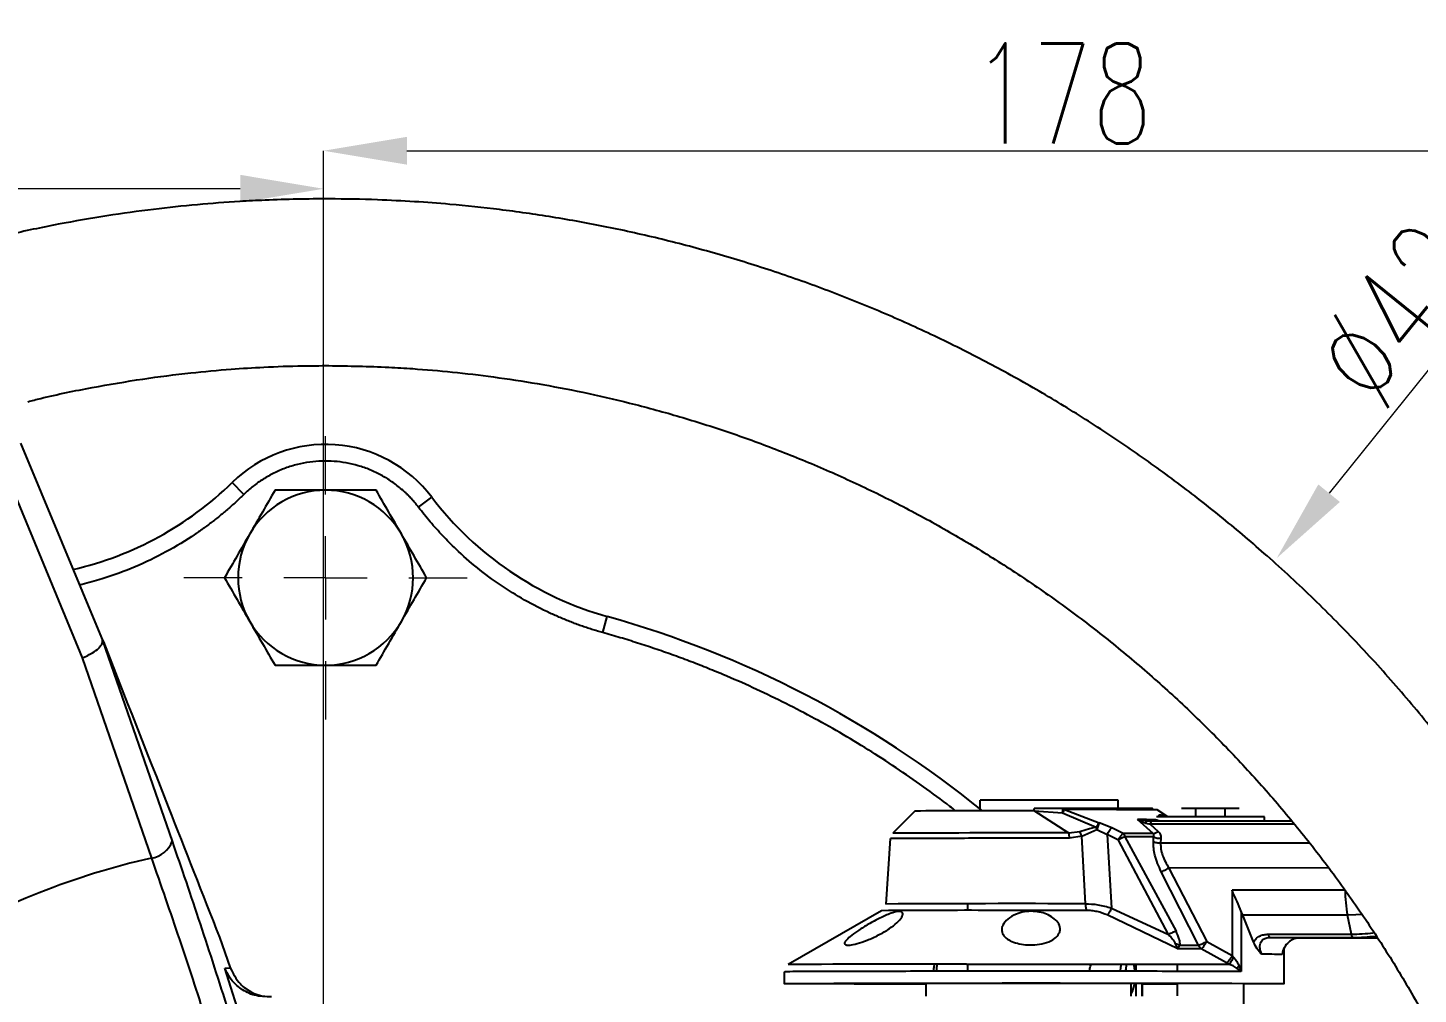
# Model space of a CAD drawing. Header units: millimetres. Extents: x 2003 to 4439, y 563 to 2285.
# Drawn here: x 2782.9 to 2949.7, y 982.2 to 1098.2 of the extents above; entities that cross this region are included whole.
import ezdxf

# ---------------------------------------------------------------- set-up
doc = ezdxf.new("R2010")
doc.units = ezdxf.units.MM
doc.layers.add('10', color=7, linetype='Continuous', lineweight=0)
doc.layers.add('AM_5', color=3, linetype='Continuous', lineweight=25)
doc.styles.add('SLDTEXTSTYLE1', font='txt.shx', dxfattribs={"width": 0.7, "bigfont": 'gbcbig.shx'})
doc.dimstyles.new('SLDDIMSTYLE12$0', dxfattribs={"dimtxt": 12, "dimasz": 10, "dimexe": 0, "dimexo": 0.0625, "dimgap": 0.875, "dimtad": 1, "dimdec": 1, "dimlfac": 1.8, "dimrnd": 1e-09, "dimzin": 12, "dimdsep": 46, "dimtxsty": 'SLDTEXTSTYLE1', "dimcen": 0.09, "dimdle": 8.16, "dimclrd": 3, "dimclre": 3, "dimadec": 0, "dimazin": 3, "dimtfac": 1, "dimtdec": 1, "dimtofl": 0, "dimtmove": 0, "dimatfit": 3, "dimfxl": 0, "dimfrac": 2, "dimtolj": 1, "dimlwd": 5, "dimlwe": 5, "dimarcsym": 0})
doc.dimstyles.new('SLDDIMSTYLE12$3', dxfattribs={"dimtxt": 12, "dimasz": 10, "dimexe": 0, "dimexo": 0.0625, "dimgap": 0.875, "dimtad": 1, "dimdec": 1, "dimlfac": 1.8, "dimrnd": 1e-09, "dimzin": 12, "dimdsep": 46, "dimtxsty": 'SLDTEXTSTYLE1', "dimcen": 0.09, "dimdle": 8.16, "dimclrd": 3, "dimclre": 3, "dimadec": 0, "dimazin": 3, "dimtfac": 1, "dimtdec": 1, "dimtofl": 0, "dimtmove": 0, "dimatfit": 3, "dimfxl": 0, "dimfrac": 2, "dimtolj": 1, "dimlwd": 5, "dimlwe": 5, "dimarcsym": 0})

# ---------------------------------------------------------------- blocks, each defined once
blk = doc.blocks.new('SW_CENTERMARKSYMBOL_19')
at = {"layer": '10', "color": 0}
for p, q in [((0, 1), (0, 1.7)), ((0, 0), (0, 0.5)), ((-1, 0), (-1.7, 0)), ((0, 0), (-0.5, 0)), ((0, 0), (0, -0.5)), ((0, 0), (0.5, 0)), ((1, 0), (1.7, 0)), ((0, -1), (0, -1.7))]:
    blk.add_line(p, q, dxfattribs=at)
blk = doc.blocks.new('*D49')
at = {"layer": 'AM_5', "color": 3, "linetype": 'Continuous', "lineweight": 5, "transparency": 16777216}
for p, q in [((2695.62, 940.19), (2695.62, 1078.84)), ((2808.39, 1078.84), (2705.62, 1078.84))]:
    blk.add_line(p, q, dxfattribs=at)
at = {"layer": 'AM_5', "color": 3, "lineweight": 5, "transparency": 16777216}
blk.add_line((2818.39, 905.73), (2818.39, 1078.84), dxfattribs=at)
at = {"layer": 'AM_5', "color": 3, "transparency": 16777216}
for points in [[(2705.62, 1080.51), (2705.62, 1077.18), (2695.62, 1078.84)], [(2808.39, 1080.51), (2808.39, 1077.18), (2818.39, 1078.84)]]:
    blk.add_solid(points, dxfattribs=at)
at = {"layer": 'Defpoints', "color": 0, "transparency": 16777216}
for p in [(2695.62, 1078.84), (2695.62, 940.13), (2818.39, 905.66)]:
    blk.add_point(p, dxfattribs=at)
at = {"layer": 'AM_5', "color": 0, "transparency": 16777216, "insert": (2752.67, 1085.72), "char_height": 12, "attachment_point": 5, "style": 'SLDTEXTSTYLE1'}
blk.add_mtext('\\A1;123', dxfattribs=at)
blk = doc.blocks.new('*D50')
at = {"layer": 'AM_5', "color": 3, "lineweight": 5, "transparency": 16777216}
blk.add_line((2818.38, 906.17), (2818.38, 1083.4), dxfattribs=at)
at = {"layer": 'AM_5', "color": 3, "linetype": 'Continuous', "lineweight": 5, "transparency": 16777216}
for p, q in [((2828.38, 1083.4), (2985.62, 1083.4)), ((2995.62, 979.96), (2995.62, 1083.4))]:
    blk.add_line(p, q, dxfattribs=at)
at = {"layer": 'AM_5', "color": 3, "transparency": 16777216}
for points in [[(2828.38, 1085.07), (2828.38, 1081.73), (2818.38, 1083.4)], [(2985.62, 1085.07), (2985.62, 1081.73), (2995.62, 1083.4)]]:
    blk.add_solid(points, dxfattribs=at)
at = {"layer": 'Defpoints', "color": 0, "transparency": 16777216}
for p in [(2995.62, 1083.4), (2995.62, 979.9), (2818.38, 906.1)]:
    blk.add_point(p, dxfattribs=at)
at = {"layer": 'AM_5', "color": 0, "transparency": 16777216, "insert": (2907, 1090.28), "char_height": 12, "attachment_point": 5, "style": 'SLDTEXTSTYLE1'}
blk.add_mtext('\\A1;178', dxfattribs=at)
blk = doc.blocks.new('*D43')
at = {"layer": 'AM_5', "color": 3, "lineweight": 5, "transparency": 16777216}
blk.add_line((3111.59, 1023.11), (3142.84, 1023.11), dxfattribs=at)
at = {"layer": 'AM_5', "color": 3, "linetype": 'Continuous', "lineweight": 5, "transparency": 16777216}
for p, q in [((3142.84, 1013.11), (3142.84, 915.66)), ((2818.46, 905.66), (3142.84, 905.66))]:
    blk.add_line(p, q, dxfattribs=at)
at = {"layer": 'AM_5', "color": 3, "transparency": 16777216}
for points in [[(3141.17, 1013.11), (3144.51, 1013.11), (3142.84, 1023.11)], [(3141.17, 915.66), (3144.51, 915.66), (3142.84, 905.66)]]:
    blk.add_solid(points, dxfattribs=at)
at = {"layer": 'Defpoints', "color": 0, "transparency": 16777216}
for p in [(3111.53, 1023.11), (2818.39, 905.66), (3142.84, 905.66)]:
    blk.add_point(p, dxfattribs=at)
at = {"layer": 'AM_5', "color": 0, "transparency": 16777216, "insert": (3135.97, 964.39), "char_height": 12, "attachment_point": 5, "rotation": 90, "style": 'SLDTEXTSTYLE1'}
blk.add_mtext('\\A1;115', dxfattribs=at)
blk = doc.blocks.new('*D44')
at = {"layer": 'AM_5', "color": 3, "linetype": 'Continuous', "lineweight": 5, "transparency": 16777216}
blk.add_line((2964.81, 1074.37), (2939, 1042.32), dxfattribs=at)
at = {"layer": 'AM_5', "color": 3, "lineweight": 5, "transparency": 16777216}
for p, q in [((2885.6, 976.12), (2885.78, 976.12)), ((2885.69, 976.03), (2885.69, 976.21))]:
    blk.add_line(p, q, dxfattribs=at)
at = {"layer": 'AM_5', "color": 3, "transparency": 16777216}
blk.add_solid([(2937.71, 1043.37), (2940.3, 1041.27), (2932.73, 1034.53)], dxfattribs=at)
at = {"layer": 'Defpoints', "color": 0, "transparency": 16777216}
for p in [(2932.73, 1034.53), (2838.65, 917.71)]:
    blk.add_point(p, dxfattribs=at)
at = {"layer": 'AM_5', "color": 0, "transparency": 16777216, "insert": (2949.69, 1066.55), "char_height": 12, "attachment_point": 5, "rotation": 51.1543, "style": 'SLDTEXTSTYLE1'}
blk.add_mtext('\\A1;%%C420', dxfattribs=at)

msp = doc.modelspace()

# ---------------------------------------------------------------- linework, layer by layer
at = {"color": 7, "linetype": 'Continuous', "lineweight": 25}
for p, q in [((2776.359, 1054.139), (2789.437, 1022.586)), ((2791.964, 1024.477), (2782.05, 1048.32)), ((2808.823, 1042.176), (2807.423, 1043.605)), ((2829.772, 1040.64), (2831.365, 1041.849)), ((2851.873, 1025.596), (2852.414, 1027.521)), ((2791.876, 1024.661), (2800.214, 1000.556)), ((2789.437, 1022.586), (2797.725, 998.544)), ((2889.328, 1004.186), (2886.659, 1001.518)), ((2897.135, 1004.501), (2897.135, 1005.501)), ((2903.645, 1004.217), (2899.681, 1004.216)), ((2907.128, 1004.509), (2903.644, 1004.508)), ((2907.792, 1001.553), (2903.645, 1004.217)), ((2903.645, 1004.217), (2907.031, 1003.977)), ((2907.031, 1003.977), (2907.055, 1004.257)), ((2907.083, 1004.424), (2907.106, 1004.489)), ((2907.106, 1004.489), (2907.128, 1004.509)), ((2907.259, 1004.356), (2911.424, 1002.768)), ((2913.717, 1004.493), (2913.717, 1005.493)), ((2919.674, 1003.501), (2918.365, 1004.325)), ((2923.036, 1004.486), (2921.304, 1004.492)), ((2923.036, 1003.505), (2923.036, 1004.486)), ((2926.5, 1004.486), (2923.036, 1004.486)), ((2928.232, 1004.492), (2926.5, 1004.486)), ((2926.5, 1004.486), (2926.5, 1003.505)), ((2907.031, 1003.977), (2911.065, 1002.258)), ((2912.935, 1002.176), (2911.424, 1002.768)), ((2917.895, 1001.504), (2916.005, 1003.157)), ((2916.005, 1003.157), (2917.032, 1002.735)), ((2916.787, 1003.041), (2916.005, 1003.157)), ((2917.051, 1003.002), (2916.787, 1003.041)), ((2917.032, 1002.735), (2917.534, 1002.604)), ((2917.696, 1002.976), (2917.043, 1002.993)), ((2917.233, 1003.001), (2917.051, 1003.002)), ((2917.051, 1003.002), (2917.755, 1003.002)), ((2934.855, 1002.614), (2917.534, 1002.604)), ((2917.534, 1002.604), (2918.51, 1001.75)), ((2917.755, 1003.002), (2922.977, 1003.005)), ((2922.977, 1003.005), (2934.54, 1003.013)), ((2931.268, 1003.011), (2931.268, 1003.492)), ((2886.369, 1000.883), (2885.82, 993.032)), ((2909.092, 1001.675), (2907.792, 1001.553)), ((2909.353, 1001.16), (2907.864, 1000.916)), ((2909.353, 1001.16), (2911.147, 1001.974)), ((2909.765, 993.067), (2909.353, 1001.16)), ((2911.147, 1001.974), (2911.105, 1002.119)), ((2911.147, 1001.974), (2912.387, 1001.365)), ((2912.387, 1001.365), (2912.905, 992.549)), ((2913.723, 1000.701), (2912.387, 1001.365)), ((2914.293, 1001.511), (2912.935, 1002.176)), ((2914.497, 1001.097), (2920.644, 989.772)), ((2917.954, 1001.091), (2914.497, 1001.097)), ((2917.928, 1000.51), (2917.954, 1001.091)), ((2918.833, 1000.923), (2918.796, 1000.342)), ((2919.756, 989.375), (2913.723, 1000.701)), ((2936.646, 1000.353), (2918.796, 1000.342)), ((2923.359, 988.103), (2918.869, 996.913)), ((2938.975, 997.356), (2919.78, 997.345)), ((2919.78, 997.345), (2924.322, 988.535)), ((2940.932, 994.691), (2927.364, 994.683)), ((2927.364, 994.683), (2927.364, 986.854)), ((2895.62, 993.065), (2895.62, 992.27)), ((2912.905, 992.549), (2919.756, 989.375)), ((2885.322, 992.235), (2874.121, 985.768)), ((2920.872, 987.676), (2912.401, 991.719)), ((2928.468, 992.148), (2928.468, 984.938)), ((2928.649, 991.681), (2928.468, 992.148)), ((2941.207, 991.689), (2928.649, 991.681)), ((2941.676, 989.419), (2941.207, 991.689)), ((2931.728, 989.413), (2941.676, 989.419)), ((2805.886, 989.049), (2807.191, 985.368)), ((2920.559, 988.26), (2920.734, 987.871)), ((2920.734, 987.871), (2920.872, 987.676)), ((2920.957, 987.811), (2920.734, 987.871)), ((2920.872, 987.676), (2920.957, 987.811)), ((2920.957, 987.811), (2921.12, 988.108)), ((2923.359, 988.103), (2923.487, 987.856)), ((2923.487, 987.856), (2923.665, 987.67)), ((2926.694, 985.99), (2923.665, 987.67)), ((2924.322, 988.535), (2927.364, 986.854)), ((2931.531, 988.963), (2931.903, 989.042)), ((2931.948, 989.011), (2941.897, 989.017)), ((2933.62, 983.479), (2933.62, 987.734)), ((2935.531, 988.984), (2944.782, 988.99)), ((2944.778, 988.996), (2941.897, 989.017)), ((2895.62, 985.828), (2895.62, 985.657)), ((2915.845, 984.96), (2915.845, 985.825)), ((2920.768, 985.819), (2920.768, 984.955)), ((2927.042, 985.806), (2926.694, 985.99)), ((2927.364, 986.854), (2927.539, 986.671)), ((2806.524, 985.333), (2807.191, 985.368)), ((2810.859, 971.678), (2806.524, 985.333)), ((2873.62, 984.902), (2873.62, 983.479)), ((2895.621, 985.652), (2895.625, 984.964)), ((2928.468, 984.938), (2927.978, 985.315)), ((2928.186, 985.691), (2928.468, 984.938)), ((2890.62, 983.479), (2890.62, 981.979)), ((2915.252, 981.992), (2915.252, 983.492)), ((2915.845, 981.981), (2915.845, 983.491)), ((2916.62, 983.479), (2916.561, 983.482)), ((2916.561, 983.482), (2916.561, 981.982)), ((2916.62, 981.979), (2916.62, 983.479)), ((2920.768, 983.492), (2920.768, 982.032)), ((2928.768, 976.892), (2928.768, 983.492)), ((2810.169, 982.266), (2811.06, 981.994))]:
    msp.add_line(p, q, dxfattribs=at)
at = {"color": 7, "linetype": 'Continuous', "lineweight": 25, "flags": 128}
for points in [[(2909.937, 992.272), (2908.563, 992.273), (2907.158, 992.274), (2905.731, 992.274), (2904.29, 992.274), (2902.846, 992.274), (2901.406, 992.274), (2899.98, 992.274), (2898.577, 992.273)], [(2942.917, 991.772), (2942.218, 991.718), (2941.207, 991.689)], [(2941.897, 989.017), (2941.865, 989.024), (2941.833, 989.044), (2941.803, 989.078), (2941.773, 989.124), (2941.746, 989.181), (2941.72, 989.251), (2941.697, 989.33), (2941.676, 989.419)], [(2921.12, 988.108), (2921.416, 988.108), (2921.707, 988.107), (2921.994, 988.107), (2922.276, 988.106), (2922.554, 988.105), (2922.827, 988.105), (2923.095, 988.104), (2923.359, 988.103)], [(2891.986, 985.826), (2891.929, 985.434), (2891.89, 984.966)], [(2913.999, 984.972), (2914.038, 985.447), (2914.097, 985.853)], [(2890.62, 983.421), (2889.792, 983.422), (2886.994, 983.426), (2884.392, 983.43), (2882.015, 983.435), (2879.891, 983.44), (2878.046, 983.446), (2876.5, 983.452), (2875.272, 983.458), (2874.377, 983.465), (2873.825, 983.472), (2873.621, 983.479), (2873.77, 983.486), (2874.269, 983.492), (2875.111, 983.499), (2876.288, 983.506), (2877.785, 983.512), (2879.586, 983.518), (2881.668, 983.523), (2884.007, 983.528), (2886.576, 983.532), (2889.346, 983.536), (2892.282, 983.539), (2895.352, 983.541), (2898.518, 983.542), (2901.744, 983.543), (2904.992, 983.543), (2908.225, 983.543), (2911.403, 983.541), (2914.49, 983.539), (2917.449, 983.536), (2920.246, 983.533), (2922.849, 983.528), (2925.226, 983.524), (2927.35, 983.518), (2929.195, 983.513), (2930.741, 983.507), (2931.968, 983.5), (2932.864, 983.493), (2933.416, 983.487), (2933.619, 983.48), (2933.471, 983.473), (2932.972, 983.466), (2932.13, 983.459), (2930.953, 983.453), (2929.455, 983.447), (2928.768, 983.444)], [(2885.344, 983.495), (2886.384, 983.496), (2887.207, 983.498), (2887.723, 983.5), (2887.877, 983.502), (2887.652, 983.505), (2887.072, 983.507), (2886.201, 983.508), (2885.132, 983.509), (2883.981, 983.509), (2882.874, 983.509), (2881.929, 983.507), (2881.25, 983.505), (2880.91, 983.503), (2880.946, 983.5), (2881.354, 983.498), (2882.09, 983.496), (2883.074, 983.495), (2884.199, 983.494), (2885.344, 983.495)], [(2890.62, 983.476), (2890.111, 983.475), (2889.734, 983.474), (2889.587, 983.472), (2889.682, 983.471), (2890.011, 983.469), (2890.542, 983.468), (2890.62, 983.468)], [(2904.201, 983.519), (2905.242, 983.52), (2906.064, 983.522), (2906.581, 983.524), (2906.735, 983.526), (2906.51, 983.529), (2905.93, 983.531), (2905.059, 983.533), (2903.99, 983.533), (2902.839, 983.534), (2901.731, 983.533), (2900.787, 983.532), (2900.108, 983.53), (2899.768, 983.527), (2899.804, 983.525), (2900.212, 983.522), (2900.948, 983.521), (2901.932, 983.519), (2903.057, 983.519), (2904.201, 983.519)], [(2916.561, 983.482), (2917.13, 983.483), (2917.506, 983.484), (2917.654, 983.486), (2917.559, 983.488), (2917.229, 983.489), (2916.698, 983.49), (2916.017, 983.491), (2915.252, 983.492)], [(2920.768, 983.427), (2920.664, 983.426), (2917.895, 983.423), (2916.62, 983.421)]]:
    msp.add_lwpolyline(points, dxfattribs=at)
at = {"color": 7, "linetype": 'Continuous', "lineweight": 25}
for centre, radius, start, end in [((2818.621, 1032.176), 16, 37.19801, 134.41531), ((2779.429, 1072.176), 40, 282.87852, 314.41531), ((2818.621, 1032.176), 10.5, 90, 150), ((2818.621, 1032.176), 10.5, 30, 90), ((2863.227, 1066.032), 40, 217.19801, 254.31523), ((2818.621, 1032.176), 10.5, 150, 210), ((2818.621, 1032.176), 10.5, 330, 30), ((2818.621, 907.176), 125, 50.92709, 74.31523), ((2818.621, 1032.176), 10.5, 210, 270), ((2818.621, 1032.176), 10.5, 270, 330), ((2897.122, 79.356), 924.863, 89.841485, 90.482886), ((2903.421, -3301.859), 4307.364, 89.863044, 90.083616), ((2909.738, -117.177), 1121.535, 89.559285, 90.126636), ((2912.594, -493.187), 1496.347, 89.785585, 89.869384), ((2924.675, -165.143), 1168.654, 89.676774, 90.313028), ((2901.266, -1433.273), 2434.835, 89.84643, 90.343727), ((2908.923, -2896.008), 3897.522, 89.868101, 89.921049), ((2797.331, 1001.577), 3.058, 277.39752, 340.49784), ((2818.621, 907.232), 93.672, 102.88972, 120.12054), ((2956.19, 994.578), 15.259, 179.57667, 190.91491), ((2902.138, -1920.935), 2914.012, 89.850034, 90.320855), ((2895.555, -283.399), 1275.675, 89.864263, 90.459581), ((2941.663, 1009.394), 19.976, 270.03668, 277.56628), ((2941.884, 1009.362), 20.345, 270.03668, 277.54673), ((2913.073, -3254.705), 4242.388, 89.85695, 89.894675), ((2890.815, -1140.644), 2126.477, 89.874039, 90.449805), ((2904.379, -1879.545), 2863.057, 89.782405, 90.275337)]:
    msp.add_arc(centre, radius, start, end, dxfattribs=at)
msp.add_ellipse((2903.62, 979.646), major_axis=(-15.33, 38.74), ratio=0.6656463, start_param=4.677315, end_param=4.7599615, dxfattribs=at)
for points, knots in [([(2818.188, 736.933), (2820.748, 736.958), (2824.328, 736.993), (2829.598, 737.272), (2834.062, 737.607), (2839.378, 738.173), (2844.947, 738.946), (2850.76, 739.956), (2856.732, 741.212), (2862.808, 742.723), (2868.946, 744.493), (2875.111, 746.527), (2881.274, 748.827), (2887.411, 751.392), (2893.499, 754.223), (2899.519, 757.316), (2905.452, 760.671), (2911.281, 764.283), (2916.991, 768.149), (2922.566, 772.263), (2927.993, 776.62), (2933.259, 781.214), (2938.35, 786.039), (2943.255, 791.086), (2947.962, 796.349), (2952.46, 801.819), (2956.738, 807.488), (2960.787, 813.345), (2964.597, 819.381), (2968.158, 825.587), (2971.463, 831.952), (2974.504, 838.464), (2977.273, 845.114), (2979.764, 851.888), (2981.969, 858.776), (2983.884, 865.765), (2985.502, 872.842), (2986.82, 879.996), (2987.833, 887.213), (2988.538, 894.48), (2988.93, 901.784), (2989.009, 909.112), (2988.772, 916.45), (2988.218, 923.785), (2987.346, 931.102), (2986.156, 938.39), (2984.648, 945.632), (2982.823, 952.817), (2980.682, 959.93), (2978.228, 966.957), (2975.463, 973.886), (2972.391, 980.702), (2969.014, 987.393), (2965.336, 993.945), (2961.362, 1000.345), (2957.097, 1006.58), (2952.546, 1012.638), (2947.714, 1018.506), (2942.607, 1024.173), (2937.23, 1029.625), (2931.784, 1034.673), (2926.31, 1039.325), (2920.852, 1043.595), (2915.227, 1047.637), (2909.446, 1051.445), (2903.518, 1055.013), (2897.456, 1058.335), (2891.27, 1061.406), (2884.973, 1064.219), (2878.58, 1066.771), (2872.105, 1069.057), (2865.567, 1071.073), (2858.992, 1072.816), (2852.419, 1074.281), (2845.925, 1075.462), (2839.636, 1076.359), (2834.112, 1076.943), (2829.229, 1077.31), (2824.405, 1077.55), (2818.431, 1077.667), (2812.914, 1077.557), (2807.645, 1077.285), (2803.18, 1076.948), (2797.864, 1076.383), (2792.295, 1075.609), (2786.482, 1074.599), (2780.511, 1073.343), (2774.435, 1071.833), (2768.297, 1070.062), (2762.131, 1068.028), (2755.968, 1065.728), (2749.831, 1063.163), (2743.743, 1060.333), (2737.723, 1057.239), (2731.791, 1053.884), (2725.962, 1050.272), (2720.252, 1046.407), (2714.676, 1042.292), (2709.249, 1037.935), (2703.983, 1033.341), (2698.892, 1028.516), (2693.987, 1023.469), (2689.28, 1018.206), (2684.782, 1012.736), (2680.504, 1007.068), (2676.455, 1001.21), (2672.646, 995.174), (2669.084, 988.968), (2665.779, 982.603), (2662.737, 976.091), (2659.975, 969.44), (2657.638, 963.158), (2656.359, 959.053), (2655.796, 957.244)], [0, 0, 0, 0, 0.01020738, 0.01427401, 0.02103699, 0.02805607, 0.03558666, 0.0434511, 0.05157826, 0.05991132, 0.06840986, 0.07704394, 0.08579098, 0.09463359, 0.10355821, 0.11255405, 0.12161242, 0.13072624, 0.1398897, 0.14909794, 0.15834689, 0.16763314, 0.17695375, 0.18630622, 0.19568842, 0.20509849, 0.21453484, 0.22399606, 0.23348097, 0.24298851, 0.25251779, 0.26206801, 0.27163852, 0.28122873, 0.29083816, 0.30046642, 0.31011319, 0.31977821, 0.32946132, 0.33916239, 0.34888138, 0.35861831, 0.36837328, 0.37814642, 0.38793798, 0.39774825, 0.40757761, 0.41742653, 0.42729557, 0.4371854, 0.4470968, 0.45703069, 0.46698816, 0.47697044, 0.48697902, 0.49701559, 0.50708218, 0.51718117, 0.52731537, 0.53748817, 0.54770366, 0.5569145, 0.56612256, 0.57532659, 0.5845258, 0.59371913, 0.60290519, 0.61208206, 0.62124705, 0.63039624, 0.63952364, 0.64861966, 0.65766788, 0.66663751, 0.67546331, 0.68397889, 0.69196332, 0.69760555, 0.70350123, 0.71121989, 0.72142727, 0.72549391, 0.73225688, 0.73927596, 0.74680655, 0.754671, 0.76279816, 0.77113122, 0.77962976, 0.78826384, 0.79701087, 0.80585349, 0.81477811, 0.82377394, 0.83283231, 0.84194614, 0.85110959, 0.86031783, 0.86956679, 0.87885303, 0.88817364, 0.89752611, 0.90690831, 0.91631839, 0.92575473, 0.93521596, 0.94470086, 0.95420841, 0.96373768, 0.97328791, 0.98285841, 0.99244862, 1, 1, 1, 1]), ([(2782.904, 1053.292), (2783.419, 1053.426), (2785.967, 1054.088), (2790.564, 1055.012), (2796.568, 1056.04), (2802.136, 1056.747), (2806.982, 1057.193), (2811.451, 1057.471), (2815.356, 1057.609), (2817.956, 1057.618), (2819.004, 1057.622)], [0, 0, 0, 0, 0.0437848, 0.2166657, 0.3856416, 0.5451731, 0.6784691, 0.7860719, 0.9137261, 1, 1, 1, 1]), ([(2819.004, 1057.622), (2821.404, 1057.585), (2824.763, 1057.532), (2829.705, 1057.228), (2833.895, 1056.872), (2838.882, 1056.281), (2844.103, 1055.481), (2849.549, 1054.443), (2855.137, 1053.159), (2860.816, 1051.621), (2866.545, 1049.823), (2872.288, 1047.763), (2878.019, 1045.439), (2883.711, 1042.851), (2889.343, 1040.001), (2894.894, 1036.891), (2900.348, 1033.524), (2905.685, 1029.905), (2910.891, 1026.038), (2915.95, 1021.929), (2920.848, 1017.585), (2925.571, 1013.013), (2930.107, 1008.219), (2934.443, 1003.214), (2938.567, 998.004), (2942.47, 992.601), (2946.139, 987.014), (2949.565, 981.253), (2952.74, 975.329), (2955.653, 969.254), (2958.298, 963.039), (2960.666, 956.697), (2962.751, 950.24), (2964.546, 943.68), (2966.046, 937.032), (2967.244, 930.308), (2968.141, 923.522), (2968.716, 916.689), (2968.991, 910.622), (2968.939, 906.838), (2968.918, 905.345)], [0, 0, 0, 0, 0.0302952, 0.0423856, 0.0624901, 0.08336, 0.1057536, 0.1291426, 0.1533151, 0.1781023, 0.2033838, 0.2290707, 0.2550958, 0.2814075, 0.3079654, 0.3347376, 0.3616982, 0.3888263, 0.4161047, 0.4435189, 0.4710571, 0.4987089, 0.526466, 0.5543209, 0.5822674, 0.6103001, 0.6384144, 0.6666062, 0.6948723, 0.7232096, 0.7516156, 0.7800883, 0.8086258, 0.8372268, 0.86589, 0.8946146, 0.9234, 0.9522458, 0.9811519, 1, 1, 1, 1]), ([(2829.772, 1040.64), (2829.697, 1040.737), (2829.548, 1040.931), (2829.314, 1041.214), (2829.074, 1041.491), (2828.827, 1041.762), (2828.572, 1042.025), (2828.311, 1042.283), (2828.042, 1042.533), (2827.485, 1043.027), (2826.595, 1043.716), (2825.313, 1044.503), (2823.955, 1045.149), (2822.086, 1045.803), (2819.652, 1046.242), (2817.18, 1046.162), (2815.235, 1045.789), (2813.798, 1045.347), (2812.415, 1044.756), (2811.327, 1044.144), (2810.506, 1043.592), (2809.919, 1043.151), (2809.355, 1042.682), (2809, 1042.345), (2808.823, 1042.176)], [0, 0, 0, 0, 0.0154928, 0.0309543, 0.0463951, 0.061826, 0.0772576, 0.0927006, 0.1081655, 0.123663, 0.1868777, 0.2501145, 0.3133292, 0.376566, 0.5000052, 0.6234445, 0.6866592, 0.7498959, 0.8131107, 0.8763474, 0.9072991, 0.9381682, 0.9690401, 1, 1, 1, 1]), ([(2812.558, 1042.676), (2812.057, 1041.808), (2811.555, 1040.937), (2810.545, 1039.188), (2810.037, 1038.309), (2809.527, 1037.426)], [0, 0, 0, 0, 0.5, 0.5, 1, 1, 1, 1]), ([(2818.621, 1042.676), (2817.601, 1042.676), (2816.586, 1042.676), (2814.566, 1042.676), (2813.561, 1042.676), (2812.558, 1042.676)], [0, 0, 0, 0, 0.5, 0.5, 1, 1, 1, 1]), ([(2824.683, 1042.676), (2823.681, 1042.676), (2822.675, 1042.676), (2820.655, 1042.676), (2819.641, 1042.676), (2818.621, 1042.676)], [0, 0, 0, 0, 0.5, 0.5, 1, 1, 1, 1]), ([(2827.714, 1037.426), (2827.204, 1038.309), (2826.697, 1039.188), (2825.687, 1040.937), (2825.184, 1041.808), (2824.683, 1042.676)], [0, 0, 0, 0, 0.5, 0.5, 1, 1, 1, 1]), ([(2808.823, 1042.176), (2808.662, 1042.02), (2808.34, 1041.707), (2807.848, 1041.248), (2807.349, 1040.798), (2806.844, 1040.355), (2806.332, 1039.921), (2805.814, 1039.496), (2805.288, 1039.078), (2804.756, 1038.669), (2804.217, 1038.269), (2803.672, 1037.877), (2803.119, 1037.493), (2801.61, 1036.48), (2799.056, 1034.968), (2795.329, 1033.23), (2791.991, 1032.053), (2789.897, 1031.494), (2789.123, 1031.31)], [0, 0, 0, 0, 0.0206873, 0.04134839, 0.06198852, 0.08261298, 0.10322705, 0.12383605, 0.14444527, 0.16506001, 0.18568559, 0.20632729, 0.22699039, 0.24768016, 0.37383322, 0.50000251, 0.62615557, 0.69951145, 0.69951145, 0.69951145, 0.69951145]), ([(2851.873, 1025.596), (2851.656, 1025.658), (2851.222, 1025.782), (2850.576, 1025.981), (2849.934, 1026.189), (2849.295, 1026.408), (2848.66, 1026.637), (2848.029, 1026.876), (2847.401, 1027.126), (2846.777, 1027.386), (2846.157, 1027.655), (2844.708, 1028.314), (2842.476, 1029.463), (2839.568, 1031.274), (2836.816, 1033.315), (2834.816, 1035.07), (2833.462, 1036.393), (2832.679, 1037.201), (2831.917, 1038.03), (2831.178, 1038.879), (2830.461, 1039.747), (2830.002, 1040.342), (2829.772, 1040.64)], [0, 0, 0, 0, 0.0248753, 0.0497253, 0.0745563, 0.0993748, 0.1241872, 0.1490001, 0.1738198, 0.1986528, 0.2235055, 0.2483843, 0.3741835, 0.5000023, 0.6258015, 0.7516204, 0.793064, 0.834449, 0.8758053, 0.9171627, 0.958551, 1, 1, 1, 1]), ([(2809.527, 1037.426), (2809.017, 1036.543), (2808.51, 1035.664), (2807.5, 1033.915), (2806.997, 1033.044), (2806.496, 1032.176)], [0, 0, 0, 0, 0.5, 0.5, 1, 1, 1, 1]), ([(2830.745, 1032.176), (2830.244, 1033.044), (2829.741, 1033.915), (2828.731, 1035.664), (2828.224, 1036.543), (2827.714, 1037.426)], [0, 0, 0, 0, 0.5, 0.5, 1, 1, 1, 1]), ([(2806.496, 1032.176), (2806.997, 1031.308), (2807.5, 1030.437), (2808.51, 1028.688), (2809.017, 1027.809), (2809.527, 1026.926)], [0, 0, 0, 0, 0.5, 0.5, 1, 1, 1, 1]), ([(2827.714, 1026.926), (2828.224, 1027.809), (2828.731, 1028.688), (2829.741, 1030.437), (2830.244, 1031.308), (2830.745, 1032.176)], [0, 0, 0, 0, 0.5, 0.5, 1, 1, 1, 1]), ([(2809.527, 1026.926), (2810.037, 1026.043), (2810.545, 1025.164), (2811.555, 1023.415), (2812.057, 1022.544), (2812.558, 1021.676)], [0, 0, 0, 0, 0.5, 0.5, 1, 1, 1, 1]), ([(2824.683, 1021.676), (2825.184, 1022.544), (2825.687, 1023.415), (2826.697, 1025.164), (2827.204, 1026.043), (2827.714, 1026.926)], [0, 0, 0, 0, 0.5, 0.5, 1, 1, 1, 1]), ([(2789.437, 1022.586), (2789.473, 1022.6), (2789.578, 1022.638), (2789.923, 1022.774), (2790.552, 1023.075), (2791.173, 1023.496), (2791.571, 1023.888), (2791.851, 1024.267), (2791.866, 1024.506), (2791.876, 1024.661)], [0, 0, 0, 0, 0.0260711, 0.0753359, 0.2510277, 0.500322, 0.632163, 0.7609985, 1, 1, 1, 1]), ([(2791.876, 1024.661), (2791.875, 1024.667), (2791.874, 1024.681), (2791.884, 1024.667), (2791.913, 1024.604), (2791.944, 1024.526), (2791.964, 1024.477)], [0, 0, 0, 0, 0.1147934, 0.2642503, 0.5426543, 1, 1, 1, 1]), ([(2791.964, 1024.477), (2794.555, 1017.883), (2799.182, 1006.108), (2803.838, 994.262), (2805.886, 989.049)], [0, 0, 0, 0, 0.5600004, 1, 1, 1, 1]), ([(2894.202, 1004.215), (2893.978, 1004.389), (2891.654, 1006.186), (2887.108, 1009.449), (2881.491, 1012.951), (2876.895, 1015.519), (2873.418, 1017.319), (2869.885, 1019.007), (2866.828, 1020.35), (2864.272, 1021.397), (2862.238, 1022.19), (2860.191, 1022.945), (2858.131, 1023.665), (2856.058, 1024.347), (2853.973, 1024.995), (2852.573, 1025.395), (2851.873, 1025.596)], [0.62084515, 0.62084515, 0.62084515, 0.62084515, 0.62760951, 0.69087266, 0.75413985, 0.78526476, 0.81635912, 0.84745453, 0.87858254, 0.89594104, 0.91328605, 0.93062302, 0.94795742, 0.96529475, 0.98264045, 1, 1, 1, 1]), ([(2812.558, 1021.676), (2813.561, 1021.676), (2814.566, 1021.676), (2816.586, 1021.676), (2817.601, 1021.676), (2818.621, 1021.676)], [0, 0, 0, 0, 0.5, 0.5, 1, 1, 1, 1]), ([(2818.621, 1021.676), (2819.641, 1021.676), (2820.655, 1021.676), (2822.675, 1021.676), (2823.681, 1021.676), (2824.683, 1021.676)], [0, 0, 0, 0, 0.5, 0.5, 1, 1, 1, 1]), ([(2907.259, 1004.356), (2907.221, 1004.307), (2907.146, 1004.21), (2907.07, 1004.055), (2907.031, 1003.977)], [0, 0, 0, 0, 0.4999999, 1, 1, 1, 1]), ([(2907.055, 1004.257), (2907.059, 1004.273), (2907.068, 1004.307), (2907.074, 1004.339), (2907.076, 1004.379), (2907.082, 1004.403), (2907.083, 1004.422), (2907.083, 1004.423), (2907.083, 1004.424), (2907.083, 1004.424), (2907.083, 1004.424), (2907.083, 1004.424)], [0, 0, 0, 0, 0.2389858, 0.5080398, 0.541991, 0.9779056, 0.9941787, 0.998396, 0.9995247, 0.9999424, 1, 1, 1, 1]), ([(2913.892, 1004.458), (2914.665, 1004.46), (2916.238, 1004.464), (2917.572, 1004.472), (2917.993, 1004.48), (2917.431, 1004.488), (2915.962, 1004.495), (2913.632, 1004.501), (2910.627, 1004.506), (2908.281, 1004.508), (2907.128, 1004.509)], [0, 0, 0, 0, 0.12285433, 0.25, 0.37714567, 0.5, 0.62285433, 0.75, 0.87714567, 1, 1, 1, 1]), ([(2911.424, 1002.768), (2911.367, 1002.708), (2911.252, 1002.589), (2911.127, 1002.368), (2911.065, 1002.258)], [0, 0, 0, 0, 0.49999976, 1, 1, 1, 1]), ([(2911.424, 1002.768), (2911.403, 1002.714), (2911.368, 1002.624), (2911.296, 1002.426), (2911.225, 1002.217), (2911.173, 1002.054), (2911.147, 1001.974)], [0, 0, 0, 0, 0.3020871, 0.5042566, 0.7573872, 1, 1, 1, 1]), ([(2917.051, 1003.002), (2917.049, 1002.999), (2917.046, 1002.992), (2917.041, 1002.937), (2917.036, 1002.854), (2917.033, 1002.775), (2917.032, 1002.735)], [0, 0, 0, 0, 0.2509657, 0.5042502, 0.7553533, 1, 1, 1, 1]), ([(2918.193, 1003.15), (2918.251, 1003.147), (2918.329, 1003.143), (2918.443, 1003.106), (2918.473, 1003.096)], [0, 0, 0, 0, 0.73900763, 1, 1, 1, 1]), ([(2918.623, 1003.003), (2918.553, 1003.009), (2918.401, 1003.022), (2918.267, 1003.105), (2918.193, 1003.15)], [0, 0, 0, 0, 0.4538423, 1, 1, 1, 1]), ([(2918.776, 1003.691), (2918.627, 1003.681), (2918.473, 1003.671), (2918.523, 1003.502), (2918.524, 1003.496)], [0, 0, 0, 0, 0.9654312, 1, 1, 1, 1]), ([(2919.437, 1003.5), (2919.431, 1003.503), (2919.108, 1003.67), (2918.94, 1003.68), (2918.776, 1003.691)], [0, 0, 0, 0, 0.01826751, 1, 1, 1, 1]), ([(2907.864, 1000.916), (2906.373, 1000.917), (2903.393, 1000.918), (2898.859, 1000.916), (2894.674, 1000.913), (2891.088, 1000.907), (2888.388, 1000.899), (2886.668, 1000.89), (2886.491, 1000.884), (2886.405, 1000.881)], [0, 0, 0, 0, 0.1441916, 0.2883832, 0.4325748, 0.5767663, 0.7209579, 0.8651495, 1, 1, 1, 1]), ([(2911.065, 1002.258), (2910.951, 1002.233), (2910.636, 1002.163), (2909.969, 1001.963), (2909.436, 1001.788), (2909.092, 1001.675)], [0, 0, 0, 0, 0.1685849, 0.4640042, 1, 1, 1, 1]), ([(2909.353, 1001.16), (2909.314, 1001.254), (2909.236, 1001.441), (2909.14, 1001.598), (2909.092, 1001.675)], [0, 0, 0, 0, 0.5021578, 1, 1, 1, 1]), ([(2911.105, 1002.119), (2911.105, 1002.119), (2911.105, 1002.119), (2911.105, 1002.12), (2911.104, 1002.121), (2911.104, 1002.124), (2911.102, 1002.129), (2911.099, 1002.139), (2911.093, 1002.16), (2911.081, 1002.201), (2911.071, 1002.235), (2911.065, 1002.258)], [0, 0, 0, 0, 0.0018062, 0.0050143, 0.0156365, 0.0312939, 0.0626084, 0.1252346, 0.2504656, 0.5007583, 1, 1, 1, 1]), ([(2912.387, 1001.365), (2912.429, 1001.451), (2912.514, 1001.627), (2912.661, 1001.865), (2912.808, 1002.062), (2912.894, 1002.138), (2912.935, 1002.176)], [0, 0, 0, 0, 0.2446192, 0.500002, 0.7553836, 1, 1, 1, 1]), ([(2913.723, 1000.701), (2913.767, 1000.787), (2913.857, 1000.965), (2914.011, 1001.204), (2914.164, 1001.401), (2914.251, 1001.475), (2914.293, 1001.511)], [0, 0, 0, 0, 0.2444002, 0.4999702, 0.7555548, 1, 1, 1, 1]), ([(2914.124, 1000.927), (2914.124, 1000.927), (2914.124, 1000.927), (2914.123, 1000.926), (2914.12, 1000.925), (2914.116, 1000.923), (2914.109, 1000.919), (2914.094, 1000.912), (2914.065, 1000.896), (2914.006, 1000.865), (2913.887, 1000.8), (2913.789, 1000.74), (2913.723, 1000.701)], [0, 0, 0, 0, 0.001045, 0.0030652, 0.0082812, 0.0169208, 0.0325456, 0.063795, 0.126292, 0.2512729, 0.5011292, 1, 1, 1, 1]), ([(2914.497, 1001.097), (2914.439, 1001.074), (2914.323, 1001.026), (2914.191, 1000.96), (2914.124, 1000.927)], [0, 0, 0, 0, 0.5000001, 1, 1, 1, 1]), ([(2914.293, 1001.511), (2914.335, 1001.455), (2914.419, 1001.343), (2914.471, 1001.179), (2914.497, 1001.097)], [0, 0, 0, 0, 0.49999998, 1, 1, 1, 1]), ([(2917.895, 1001.504), (2917.942, 1001.506), (2918.037, 1001.511), (2918.195, 1001.56), (2918.355, 1001.637), (2918.459, 1001.713), (2918.51, 1001.75)], [0, 0, 0, 0, 0.24745294, 0.49996774, 0.75249916, 1, 1, 1, 1]), ([(2917.954, 1001.091), (2917.979, 1001.17), (2918.013, 1001.282), (2917.969, 1001.424), (2917.919, 1001.478), (2917.895, 1001.504)], [0, 0, 0, 0, 0.5577985, 0.7889165, 1, 1, 1, 1]), ([(2917.954, 1001.091), (2918.016, 1001.06), (2918.141, 1000.998), (2918.365, 1000.939), (2918.601, 1000.909), (2918.756, 1000.918), (2918.833, 1000.923)], [0, 0, 0, 0, 0.2465016, 0.5000043, 0.7535047, 1, 1, 1, 1]), ([(2918.51, 1001.75), (2918.608, 1001.638), (2918.816, 1001.402), (2918.827, 1001.088), (2918.833, 1000.923)], [0, 0, 0, 0, 0.4714528, 1, 1, 1, 1]), ([(2800.214, 1000.556), (2800.767, 998.947), (2801.873, 995.729), (2803.567, 990.658), (2805.27, 985.467), (2806.392, 981.953), (2806.955, 980.189)], [0, 0, 0, 0, 0.2492462, 0.4987214, 0.7485201, 1, 1, 1, 1]), ([(2918.869, 996.913), (2918.563, 997.579), (2917.994, 998.814), (2917.949, 999.975), (2917.928, 1000.51)], [0, 0, 0, 0, 0.5395057, 1, 1, 1, 1]), ([(2918.796, 1000.342), (2918.722, 1000.338), (2918.57, 1000.33), (2918.339, 1000.359), (2918.116, 1000.417), (2917.99, 1000.479), (2917.928, 1000.51)], [0, 0, 0, 0, 0.2424887, 0.4944093, 0.7492399, 1, 1, 1, 1]), ([(2918.796, 1000.342), (2918.801, 1000.109), (2918.812, 999.637), (2919.074, 998.606), (2919.498, 997.849), (2919.78, 997.345)], [0, 0, 0, 0, 0.2446516, 0.496463, 1, 1, 1, 1]), ([(2797.725, 998.544), (2798.288, 996.931), (2799.394, 993.764), (2801.057, 988.864), (2802.661, 984.059), (2803.697, 980.88), (2804.205, 979.322)], [0, 0, 0, 0, 0.2645644, 0.5194287, 0.7645782, 1, 1, 1, 1]), ([(2918.869, 996.913), (2918.93, 996.935), (2919.054, 996.981), (2919.29, 997.087), (2919.541, 997.211), (2919.701, 997.301), (2919.78, 997.345)], [0, 0, 0, 0, 0.2450752, 0.4999959, 0.754919, 1, 1, 1, 1]), ([(2928.468, 992.148), (2928.308, 992.542), (2927.976, 993.363), (2927.559, 994.23), (2927.366, 994.678), (2927.364, 994.683)], [0, 0, 0, 0, 0.4777794, 0.9949854, 1, 1, 1, 1]), ([(2909.765, 993.067), (2910.264, 993.046), (2911.321, 993), (2912.357, 992.705), (2912.905, 992.549)], [0, 0, 0, 0, 0.47138522, 1, 1, 1, 1]), ([(2912.905, 992.549), (2912.867, 992.461), (2912.791, 992.28), (2912.657, 992.036), (2912.521, 991.835), (2912.441, 991.757), (2912.401, 991.719)], [0, 0, 0, 0, 0.2469575, 0.5031703, 0.7576949, 1, 1, 1, 1]), ([(2881.014, 988.618), (2881.174, 988.788), (2881.491, 989.128), (2882.422, 989.798), (2883.596, 990.535), (2884.948, 991.279), (2886.162, 991.835), (2887.068, 992.121), (2887.627, 992.163), (2887.895, 991.999), (2887.886, 991.733), (2887.692, 991.342), (2887.221, 990.802), (2886.249, 990.048), (2884.99, 989.306), (2883.611, 988.678), (2882.391, 988.266), (2881.509, 988.087), (2881.002, 988.108), (2880.815, 988.282), (2880.948, 988.505), (2881.014, 988.618)], [0, 0, 0, 0, 0.0572959, 0.1144064, 0.1768523, 0.2429092, 0.3066203, 0.3511087, 0.3957411, 0.4371029, 0.4799762, 0.5018932, 0.5637013, 0.6253391, 0.691324, 0.755612, 0.8133895, 0.8639885, 0.9099509, 0.954615, 1, 1, 1, 1]), ([(2899.872, 990.51), (2900.036, 990.756), (2900.364, 991.248), (2901.333, 991.809), (2902.436, 992.123), (2903.498, 992.19), (2904.499, 992.045), (2905.379, 991.73), (2906.127, 991.251), (2906.656, 990.615), (2906.788, 989.994), (2906.604, 989.394), (2906.123, 988.858), (2905.188, 988.398), (2904.031, 988.15), (2902.87, 988.11), (2901.814, 988.241), (2900.906, 988.521), (2900.192, 988.947), (2899.755, 989.518), (2899.695, 990.067), (2899.83, 990.406), (2899.872, 990.51)], [0, 0, 0, 0, 0.0630873, 0.1264409, 0.1716731, 0.2170721, 0.2586063, 0.3010345, 0.3488827, 0.4046229, 0.4677415, 0.5043275, 0.5626365, 0.6211682, 0.6738653, 0.7209892, 0.765716, 0.8111393, 0.8597724, 0.9135175, 0.9733138, 1, 1, 1, 1]), ([(2912.401, 991.719), (2912.002, 991.869), (2911.405, 992.093), (2910.55, 992.247), (2910.141, 992.264), (2909.937, 992.272)], [0, 0, 0, 0, 0.5029054, 0.7521632, 1, 1, 1, 1]), ([(2920.644, 989.772), (2920.583, 989.752), (2920.458, 989.711), (2920.229, 989.615), (2919.987, 989.5), (2919.832, 989.416), (2919.756, 989.375)], [0, 0, 0, 0, 0.2454955, 0.5000002, 0.7545047, 1, 1, 1, 1]), ([(2919.756, 989.375), (2919.922, 989.188), (2920.168, 988.913), (2920.438, 988.534), (2920.52, 988.348), (2920.559, 988.26)], [0, 0, 0, 0, 0.5250925, 0.7733354, 1, 1, 1, 1]), ([(2921.12, 988.108), (2921.122, 988.216), (2921.125, 988.445), (2920.997, 989.012), (2920.79, 989.457), (2920.644, 989.772)], [0, 0, 0, 0, 0.205768, 0.4381197, 1, 1, 1, 1]), ([(2929.929, 988.486), (2930.027, 988.626), (2930.218, 988.9), (2930.65, 989.19), (2931.156, 989.378), (2931.533, 989.401), (2931.728, 989.413)], [0, 0, 0, 0, 0.2643559, 0.5182914, 0.7521507, 1, 1, 1, 1]), ([(2931.884, 989.039), (2931.864, 989.062), (2931.823, 989.108), (2931.769, 989.237), (2931.741, 989.354), (2931.728, 989.413)], [0, 0, 0, 0, 0.331135, 0.6655675, 1, 1, 1, 1]), ([(2920.559, 988.26), (2920.659, 988.247), (2920.862, 988.221), (2921.033, 988.146), (2921.12, 988.108)], [0, 0, 0, 0, 0.4911669, 1, 1, 1, 1]), ([(2923.359, 988.103), (2923.42, 988.123), (2923.545, 988.165), (2923.794, 988.27), (2924.064, 988.397), (2924.237, 988.49), (2924.322, 988.535)], [0, 0, 0, 0, 0.2443748, 0.5000003, 0.7556255, 1, 1, 1, 1]), ([(2923.665, 987.67), (2923.709, 987.699), (2923.8, 987.759), (2923.977, 987.967), (2924.162, 988.236), (2924.27, 988.437), (2924.322, 988.535)], [0, 0, 0, 0, 0.2425915, 0.5000001, 0.7574087, 1, 1, 1, 1]), ([(2930.935, 987.005), (2930.743, 987.204), (2930.388, 987.571), (2930.074, 988.198), (2929.929, 988.486)], [0, 0, 0, 0, 0.5406043, 1, 1, 1, 1]), ([(2930.935, 987.005), (2930.827, 987.286), (2930.633, 987.788), (2930.741, 988.388), (2931.013, 988.719), (2931.253, 988.883), (2931.451, 988.937), (2931.537, 988.96)], [0, 0, 0, 0, 0.3799305, 0.6784143, 0.7999061, 0.9131646, 1, 1, 1, 1]), ([(2931.537, 988.96), (2931.555, 988.966), (2931.677, 989.007), (2931.823, 989.009), (2931.948, 989.011)], [0, 0, 0, 0, 0.1469409, 1, 1, 1, 1]), ([(2931.948, 989.011), (2931.926, 989.011), (2931.904, 989.012), (2931.884, 989.039), (2931.884, 989.039)], [0, 0, 0, 0, 0.9902361, 1, 1, 1, 1]), ([(2935.531, 988.984), (2935.413, 988.978), (2935.181, 988.966), (2934.818, 988.861), (2934.474, 988.695), (2934.019, 988.362), (2933.554, 987.767), (2933.429, 987.267), (2933.359, 986.988)], [0, 0, 0, 0, 0.0980067, 0.1918298, 0.2920342, 0.399514, 0.6638623, 1, 1, 1, 1]), ([(2891.648, 985.825), (2891.629, 985.73), (2891.58, 985.493), (2891.541, 985.194), (2891.534, 984.992), (2891.533, 984.961)], [0, 0, 0, 0, 0.3601585, 0.9005151, 1, 1, 1, 1]), ([(2895.489, 985.828), (2896.921, 985.829), (2899.783, 985.831), (2904.211, 985.831), (2908.613, 985.83), (2912.907, 985.828), (2916.994, 985.824), (2920.774, 985.819), (2924.208, 985.813), (2926.097, 985.809), (2927.042, 985.806)], [0, 0, 0, 0, 0.1250002, 0.2500004, 0.3750005, 0.5000006, 0.6250005, 0.7500004, 0.8750002, 1, 1, 1, 1]), ([(2910.282, 984.964), (2910.29, 985.076), (2910.311, 985.393), (2910.408, 985.658), (2910.47, 985.829)], [0, 0, 0, 0, 0.35209391, 1, 1, 1, 1]), ([(2914.629, 984.961), (2914.633, 985.051), (2914.641, 985.276), (2914.687, 985.569), (2914.73, 985.749), (2914.748, 985.826)], [0, 0, 0, 0, 0.273688, 0.687255, 1, 1, 1, 1]), ([(2915.699, 984.961), (2915.694, 985.09), (2915.684, 985.326), (2915.641, 985.613), (2915.606, 985.762), (2915.591, 985.825)], [0, 0, 0, 0, 0.4100606, 0.74872632, 1, 1, 1, 1]), ([(2927.364, 986.854), (2927.311, 986.756), (2927.2, 986.553), (2927.01, 986.282), (2926.829, 986.075), (2926.738, 986.018), (2926.694, 985.99)], [0, 0, 0, 0, 0.2423329, 0.4999383, 0.7575772, 1, 1, 1, 1]), ([(2927.539, 986.671), (2927.492, 986.576), (2927.394, 986.38), (2927.249, 986.117), (2927.122, 985.908), (2927.068, 985.839), (2927.042, 985.806)], [0, 0, 0, 0, 0.2432277, 0.5000045, 0.7567789, 1, 1, 1, 1]), ([(2927.978, 985.315), (2927.822, 985.415), (2927.547, 985.591), (2927.194, 985.741), (2927.042, 985.806)], [0, 0, 0, 0, 0.56842111, 1, 1, 1, 1]), ([(2927.539, 986.671), (2927.652, 986.541), (2927.915, 986.239), (2928.087, 985.89), (2928.186, 985.691)], [0, 0, 0, 0, 0.4289776, 1, 1, 1, 1]), ([(2812.124, 981.884), (2811.424, 981.909), (2810.024, 981.96), (2808.431, 982.827), (2807.211, 983.948), (2806.753, 984.87), (2806.524, 985.333)], [0, 0, 0, 0, 0.2499493, 0.4997481, 0.749457, 1, 1, 1, 1]), ([(2807.191, 985.368), (2807.53, 984.69), (2808.115, 983.52), (2809.374, 982.612), (2810.043, 982.321), (2810.169, 982.266)], [0, 0, 0, 0, 0.5280154, 0.9113192, 1, 1, 1, 1]), ([(2928.468, 984.938), (2927.41, 984.941), (2925.294, 984.947), (2921.248, 984.954), (2916.714, 984.96), (2911.763, 984.964), (2906.565, 984.966), (2901.275, 984.966), (2896.058, 984.964), (2891.074, 984.961), (2886.475, 984.955), (2882.404, 984.948), (2878.989, 984.939), (2876.318, 984.929), (2874.536, 984.919), (2873.647, 984.909), (2873.714, 984.904), (2873.736, 984.902)], [0, 0, 0, 0, 0.0689655, 0.1379311, 0.2068966, 0.2758622, 0.3448277, 0.4137933, 0.4827588, 0.5517244, 0.6206899, 0.6896555, 0.758621, 0.8275866, 0.8965521, 0.9655176, 1, 1, 1, 1]), ([(2928.186, 985.691), (2928.14, 985.625), (2928.047, 985.493), (2928.001, 985.374), (2927.978, 985.315)], [0, 0, 0, 0, 0.4999991, 1, 1, 1, 1]), ([(2915.252, 982.322), (2915.277, 982.345), (2915.388, 982.448), (2915.471, 982.694), (2915.579, 983.04), (2915.637, 983.309), (2915.654, 983.468), (2915.657, 983.491)], [0, 0, 0, 0, 0.0912693, 0.40164015, 0.68935573, 0.95509256, 1, 1, 1, 1]), ([(2915.632, 983.491), (2915.627, 983.455), (2915.605, 983.297), (2915.547, 983.06), (2915.461, 982.803), (2915.362, 982.601), (2915.288, 982.568), (2915.252, 982.552)], [0, 0, 0, 0, 0.0692263, 0.3041188, 0.538703, 0.7735956, 1, 1, 1, 1])]:
    msp.add_open_spline(points, degree=3, knots=knots, dxfattribs=at)
for points in [[(2903.645, 1004.217), (2903.645, 1004.26), (2903.645, 1004.348), (2903.645, 1004.438), (2903.645, 1004.497), (2903.645, 1004.505), (2903.644, 1004.508)], [(2907.128, 1004.509), (2907.151, 1004.502), (2907.197, 1004.489), (2907.238, 1004.4), (2907.259, 1004.356)], [(2914.277, 1004.304), (2914.217, 1004.348), (2914.097, 1004.437), (2913.96, 1004.451), (2913.892, 1004.458)], [(2917.755, 1003.002), (2917.733, 1002.997), (2917.691, 1002.987), (2917.63, 1002.905), (2917.576, 1002.78), (2917.548, 1002.663), (2917.534, 1002.604)], [(2907.864, 1000.916), (2907.859, 1001.036), (2907.849, 1001.274), (2907.811, 1001.46), (2907.792, 1001.553)], [(2909.765, 993.067), (2909.769, 992.986), (2909.777, 992.825), (2909.814, 992.603), (2909.867, 992.409), (2909.914, 992.318), (2909.937, 992.272)], [(2931.948, 989.011), (2932.866, 989.007), (2934.701, 988.998), (2935.255, 988.989), (2935.531, 988.984)], [(2933.359, 986.988), (2933.111, 986.991), (2932.614, 986.997), (2931.495, 987.003), (2930.935, 987.005)]]:
    msp.add_open_spline(points, degree=3, dxfattribs=at)

# ---------------------------------------------------------------- block references
at = {"layer": '10', "xscale": 10, "yscale": 10, "zscale": 10}
msp.add_blockref('SW_CENTERMARKSYMBOL_19', (2818.621, 1032.176), dxfattribs=at)

# ---------------------------------------------------------------- dimensions: what is measured, and where the dimension line sits
at = {"layer": 'AM_5'}
for base, p1, p2, text, picture, middle in [((2995.62, 1083.401), (2818.38, 906.104), (2995.62, 979.898), '178', '*D50', (2907, 1083.401)), ((2695.62, 1078.844), (2818.395, 905.664), (2695.62, 940.131), '123', '*D49', (2752.666, 1078.844))]:
    dim = msp.add_linear_dim(base=base, p1=p1, p2=p2, angle=360, text=text, dimstyle='SLDDIMSTYLE12$0', override={"dimlfac": 1}, dxfattribs=at)
    dim.commit()
    dim.dimension.update_dxf_attribs({"geometry": picture, "text_midpoint": middle, "dimtype": 160})
dim = msp.add_diameter_dim_2p(p1=(2838.647, 917.706), p2=(2932.731, 1034.531), text='%%C420', dimstyle='SLDDIMSTYLE12$3', override={"dimlfac": 1, "dimpost": ''}, dxfattribs=at)
dim.commit()
dim.dimension.update_dxf_attribs({"geometry": '*D44', "text_midpoint": (2949.69, 1066.551)})
dim = msp.add_linear_dim(base=(3142.84, 905.664), p1=(3111.529, 1023.108), p2=(2818.395, 905.664), angle=90, text='115', dimstyle='SLDDIMSTYLE12$0', override={"dimlfac": 1, "dimpost": ''}, dxfattribs=at)
dim.commit()
dim.dimension.update_dxf_attribs({"geometry": '*D43', "text_midpoint": (3135.965, 964.386)})

doc.saveas('drawing.dxf')
